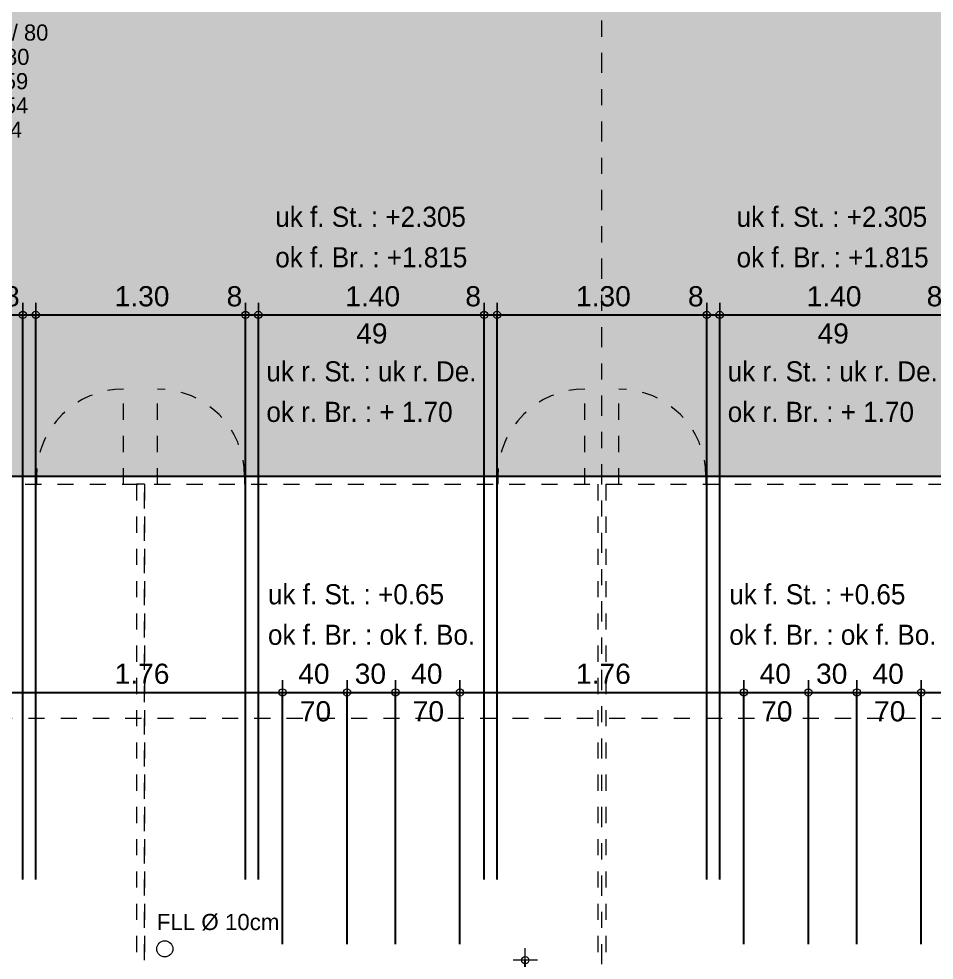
# Model space of a CAD drawing. Header units: metres. Extents: x -117 to -12, y 122 to 163.
# Drawn here: x -46.6 to -40.92, y 143.74 to 149.57 of the extents above; entities that cross this region are included whole.
import ezdxf

# ---------------------------------------------------------------- set-up
doc = ezdxf.new("R2010")
doc.units = ezdxf.units.M
doc.header["$PDMODE"] = 65
for name, pattern in [('AUSGEZOGEN', [0]), ('GETRENNT2_S10', [0.255, 0.125, -0.065, 0, -0.065]), ('PHANTOM2_S8', [0.13, 0.05, -0.04, 0, -0.04]), ('STRICHLINIE_S4', [0.165, 0.125, -0.04]), ('VERDECKT2_S2', [0.09, 0.05, -0.04])]:
    doc.linetypes.add(name, pattern=pattern)
for name, color, linetype, lineweight in [('XR$1$Bauachsen_grob', 7, 'GETRENNT2_S10', 13), ('XR$1$Bauherr', 203, 'VERDECKT2_S2', 13), ('XR$1$Gartenanlagen', 117, 'STRICHLINIE_S4', 13), ('XR$1$Sanitaer_Allgemein_HK', 5, 'VERDECKT2_S2', 25), ('XR$1$Sanitaer_Text', 250, 'AUSGEZOGEN', 18), ('XR$1$Strasse__Wege', 117, 'AUSGEZOGEN', 25), ('XR$1$Text_Koten', 7, 'AUSGEZOGEN', 25), ('XR$1$Text_Werkplan_Ausfuehrung', 7, 'AUSGEZOGEN', 25), ('XR$1$Werkplan-_Ausfuehrungsmasse', 7, 'AUSGEZOGEN', 13)]:
    doc.layers.add(name, color=color, linetype=linetype, lineweight=lineweight)
doc.styles.add('ARIAL', font='ARIAL.TTF')
doc.dimstyles.new('_DIMSTYLE_10', dxfattribs={"dimtxt": 0.125, "dimasz": 0.15, "dimexe": 0, "dimexo": 0, "dimgap": 0.0625, "dimtad": 2, "dimdec": 1, "dimlfac": 100, "dimrnd": 0.5, "dimzin": 4, "dimdsep": 46, "dimtxsty": 'ARIAL', "dimblk1": 'ALL_ML_KREIS', "dimblk2": 'ALL_ML_KREIS', "dimsah": 1, "dimcen": 0, "dimclrd": 256, "dimclre": 256, "dimclrt": 256, "dimadec": 0, "dimazin": 0, "dimtfac": 1, "dimtdec": 0, "dimtix": 1, "dimtmove": 2, "dimatfit": 3, "dimfxl": 0, "dimtvp": 1.2, "dimtzin": 0, "dimlwd": 0, "dimlwe": -1, "dimarcsym": 0})
doc.dimstyles.new('_DIMSTYLE_12', dxfattribs={"dimtxt": 0.125, "dimasz": 0.15, "dimexe": 0, "dimexo": 0, "dimgap": 0.0625, "dimtad": 2, "dimrnd": 0.005, "dimzin": 4, "dimdsep": 46, "dimtxsty": 'ARIAL', "dimblk1": 'ALL_ML_KREIS', "dimblk2": 'ALL_ML_KREIS', "dimsah": 1, "dimcen": 0, "dimclrd": 256, "dimclre": 256, "dimclrt": 256, "dimadec": 0, "dimazin": 0, "dimtfac": 1, "dimtdec": 0, "dimtix": 1, "dimtmove": 2, "dimatfit": 3, "dimfxl": 0, "dimtzin": 0, "dimlwd": 0, "dimlwe": -1, "dimarcsym": 0})

# ---------------------------------------------------------------- blocks, each defined once
blk = doc.blocks.new('COMPLEXOBJECT_10')
at = {"layer": 'XR$1$Bauherr', "linetype": 'PHANTOM2_S8'}
blk.add_line((-72.1382, 145.239), (-28.4031, 145.239), dxfattribs=at)
blk = doc.blocks.new('COMPLEXOBJECT_17')
at = {"layer": 'XR$1$Bauherr'}
for p, q in [((-45.9481, 146.688), (-45.9481, 147.278)), ((-45.7381, 146.688), (-45.7381, 147.278)), ((-43.0881, 146.688), (-43.0881, 147.278)), ((-42.8781, 146.688), (-42.8781, 147.278)), ((-71.6081, 146.738), (-28.4681, 146.738)), ((-46.4881, 146.738), (-46.4881, 146.688)), ((-45.1981, 146.738), (-45.1981, 146.688)), ((-43.6281, 146.738), (-43.6281, 146.688)), ((-42.3381, 146.738), (-42.3381, 146.688)), ((-71.5581, 146.688), (-28.4681, 146.688)), ((-45.8681, 146.688), (-45.8681, 143.738)), ((-45.8181, 146.688), (-45.8181, 143.738)), ((-43.0081, 146.688), (-43.0081, 143.738)), ((-42.9581, 146.688), (-42.9581, 143.738))]:
    blk.add_line(p, q, dxfattribs=at)
for centre, start, end in [((-45.9481, 146.738), 90, 180), ((-45.7381, 146.738), 0, 90), ((-43.0881, 146.738), 90, 180), ((-42.8781, 146.738), 0, 90)]:
    blk.add_arc(centre, 0.54, start, end, dxfattribs=at)
blk = doc.blocks.new('ALL_ML_KREIS')
at = {"color": 0, "linetype": 'ByBlock', "lineweight": -2}
for p, q in [((0, -0.5), (0, 0.5)), ((-1, 0), (0.5, 0))]:
    blk.add_line(p, q, dxfattribs=at)
blk.add_circle((0, 0), 0.15, dxfattribs=at)
blk = doc.blocks.new('*D303')
at = {"layer": 'DEFPOINTS'}
for p in [(-43.7131, 143.738), (-43.4581, 143.378), (-43.0581, 143.378)]:
    blk.add_point(p, dxfattribs=at)
at = {"layer": 'XR$1$Werkplan-_Ausfuehrungsmasse', "lineweight": -2}
for p, q in [((-43.4581, 143.738), (-43.4581, 143.738)), ((-43.4581, 143.378), (-43.4581, 143.738)), ((-43.1581, 143.378), (-43.4581, 143.378))]:
    blk.add_line(p, q, dxfattribs=at)
at = {"layer": 'XR$1$Werkplan-_Ausfuehrungsmasse', "xscale": 0.15, "yscale": 0.15, "zscale": 0.15}
for p, rotation in [((-43.4581, 143.738), 90), ((-43.4581, 143.378), 270)]:
    blk.add_blockref('ALL_ML_KREIS', p, dxfattribs=dict(at, rotation=rotation))
at = {"layer": 'XR$1$Werkplan-_Ausfuehrungsmasse', "insert": (-43.5728, 143.5524), "char_height": 0.125, "width": 0.5, "attachment_point": 5, "rotation": 90, "style": 'ARIAL'}
blk.add_mtext('\\A1;{\\A1;{36\\H0.082500;\\S^ ;}}', dxfattribs=at)
blk = doc.blocks.new('COMPLEXOBJECT_20')
at = {"layer": 'XR$1$Bauachsen_grob', "color": 8}
blk.add_line((-42.9831, 126.7126), (-42.9831, 153.848), dxfattribs=at)
blk = doc.blocks.new('*D554')
at = {"layer": 'DEFPOINTS'}
for p in [(-77.1306, 150.458), (-28.4581, 149.433), (-77.1306, 143.738)]:
    blk.add_point(p, dxfattribs=at)
at = {"layer": 'XR$1$Werkplan-_Ausfuehrungsmasse', "lineweight": -2}
for p, q in [((-77.1306, 147.738), (-77.1306, 150.458)), ((-77.1306, 150.458), (-28.4581, 150.458)), ((-28.4581, 149.758), (-28.4581, 150.458))]:
    blk.add_line(p, q, dxfattribs=at)
at = {"layer": 'XR$1$Werkplan-_Ausfuehrungsmasse', "xscale": 0.15, "yscale": 0.15, "zscale": 0.15, "rotation": 180}
blk.add_blockref('ALL_ML_KREIS', (-77.1306, 150.458), dxfattribs=at)
at = {"layer": 'XR$1$Werkplan-_Ausfuehrungsmasse', "xscale": 0.15, "yscale": 0.15, "zscale": 0.15}
blk.add_blockref('ALL_ML_KREIS', (-28.4581, 150.458), dxfattribs=at)
at = {"layer": 'XR$1$Werkplan-_Ausfuehrungsmasse', "insert": (-52.7901, 150.5727), "char_height": 0.125, "width": 0.625, "attachment_point": 5, "style": 'ARIAL'}
blk.add_mtext('\\A1;{\\A1;{48.67\\H0.082500;\\S^ ;}}', dxfattribs=at)
blk = doc.blocks.new('*D662')
at = {"layer": 'DEFPOINTS'}
for p in [(-47.9731, 147.738), (-47.9731, 143.738), (-46.5731, 143.738)]:
    blk.add_point(p, dxfattribs=at)
at = {"layer": 'XR$1$Werkplan-_Ausfuehrungsmasse', "lineweight": -2}
for p, q in [((-47.9731, 144.688), (-47.9731, 147.738)), ((-47.9731, 147.738), (-46.5731, 147.738)), ((-46.5731, 144.238), (-46.5731, 147.738))]:
    blk.add_line(p, q, dxfattribs=at)
at = {"layer": 'XR$1$Werkplan-_Ausfuehrungsmasse', "xscale": 0.15, "yscale": 0.15, "zscale": 0.15, "rotation": 180}
blk.add_blockref('ALL_ML_KREIS', (-47.9731, 147.738), dxfattribs=at)
at = {"layer": 'XR$1$Werkplan-_Ausfuehrungsmasse', "xscale": 0.15, "yscale": 0.15, "zscale": 0.15}
blk.add_blockref('ALL_ML_KREIS', (-46.5731, 147.738), dxfattribs=at)
at = {"layer": 'XR$1$Werkplan-_Ausfuehrungsmasse', "insert": (-47.2639, 147.8527), "char_height": 0.125, "width": 0.5, "attachment_point": 5, "style": 'ARIAL'}
blk.add_mtext('\\A1;{\\A1;{1.40\\H0.082500;\\S^ ;}}', dxfattribs=at)
at = {"layer": 'XR$1$Werkplan-_Ausfuehrungsmasse', "insert": (-47.3664, 147.6854), "char_height": 0.125, "width": 0.00625, "attachment_point": 1, "line_spacing_factor": 0.60241, "style": 'ARIAL'}
blk.add_mtext('\\A1;{49\\H0.082500;\\S^ ;}', dxfattribs=at)
blk = doc.blocks.new('*D663')
at = {"layer": 'DEFPOINTS'}
for p in [(-46.5731, 147.738), (-46.5731, 143.738), (-46.4931, 143.658)]:
    blk.add_point(p, dxfattribs=at)
at = {"layer": 'XR$1$Werkplan-_Ausfuehrungsmasse', "lineweight": -2}
for p, q in [((-46.5731, 144.238), (-46.5731, 147.738)), ((-46.5731, 147.738), (-46.4931, 147.738)), ((-46.4931, 144.238), (-46.4931, 147.738))]:
    blk.add_line(p, q, dxfattribs=at)
at = {"layer": 'XR$1$Werkplan-_Ausfuehrungsmasse', "xscale": 0.15, "yscale": 0.15, "zscale": 0.15, "rotation": 180}
blk.add_blockref('ALL_ML_KREIS', (-46.5731, 147.738), dxfattribs=at)
at = {"layer": 'XR$1$Werkplan-_Ausfuehrungsmasse', "xscale": 0.15, "yscale": 0.15, "zscale": 0.15}
blk.add_blockref('ALL_ML_KREIS', (-46.4931, 147.738), dxfattribs=at)
at = {"layer": 'XR$1$Werkplan-_Ausfuehrungsmasse', "insert": (-46.6413, 147.8527), "char_height": 0.125, "width": 0.375, "attachment_point": 5, "style": 'ARIAL'}
blk.add_mtext('\\A1;{\\A1;{8\\H0.082500;\\S^ ;}}', dxfattribs=at)
blk = doc.blocks.new('*D664')
at = {"layer": 'DEFPOINTS'}
for p in [(-46.4931, 147.738), (-46.4931, 143.658), (-45.1931, 143.658)]:
    blk.add_point(p, dxfattribs=at)
at = {"layer": 'XR$1$Werkplan-_Ausfuehrungsmasse', "lineweight": -2}
for p, q in [((-46.4931, 144.238), (-46.4931, 147.738)), ((-46.4931, 147.738), (-45.1931, 147.738)), ((-45.1931, 144.238), (-45.1931, 147.738))]:
    blk.add_line(p, q, dxfattribs=at)
at = {"layer": 'XR$1$Werkplan-_Ausfuehrungsmasse', "xscale": 0.15, "yscale": 0.15, "zscale": 0.15, "rotation": 180}
blk.add_blockref('ALL_ML_KREIS', (-46.4931, 147.738), dxfattribs=at)
at = {"layer": 'XR$1$Werkplan-_Ausfuehrungsmasse', "xscale": 0.15, "yscale": 0.15, "zscale": 0.15}
blk.add_blockref('ALL_ML_KREIS', (-45.1931, 147.738), dxfattribs=at)
at = {"layer": 'XR$1$Werkplan-_Ausfuehrungsmasse', "insert": (-45.8339, 147.8528), "char_height": 0.125, "width": 0.5, "attachment_point": 5, "style": 'ARIAL'}
blk.add_mtext('\\A1;{\\A1;{1.30\\H0.082500;\\S^ ;}}', dxfattribs=at)
blk = doc.blocks.new('*D665')
at = {"layer": 'DEFPOINTS'}
for p in [(-45.1931, 147.738), (-45.1131, 143.738), (-45.1931, 143.658)]:
    blk.add_point(p, dxfattribs=at)
at = {"layer": 'XR$1$Werkplan-_Ausfuehrungsmasse', "lineweight": -2}
for p, q in [((-45.1931, 144.238), (-45.1931, 147.738)), ((-45.1931, 147.738), (-45.1131, 147.738)), ((-45.1131, 144.238), (-45.1131, 147.738))]:
    blk.add_line(p, q, dxfattribs=at)
at = {"layer": 'XR$1$Werkplan-_Ausfuehrungsmasse', "xscale": 0.15, "yscale": 0.15, "zscale": 0.15, "rotation": 180}
blk.add_blockref('ALL_ML_KREIS', (-45.1931, 147.738), dxfattribs=at)
at = {"layer": 'XR$1$Werkplan-_Ausfuehrungsmasse', "xscale": 0.15, "yscale": 0.15, "zscale": 0.15}
blk.add_blockref('ALL_ML_KREIS', (-45.1131, 147.738), dxfattribs=at)
at = {"layer": 'XR$1$Werkplan-_Ausfuehrungsmasse', "insert": (-45.2613, 147.8527), "char_height": 0.125, "width": 0.375, "attachment_point": 5, "style": 'ARIAL'}
blk.add_mtext('\\A1;{\\A1;{8\\H0.082500;\\S^ ;}}', dxfattribs=at)
blk = doc.blocks.new('*D666')
at = {"layer": 'DEFPOINTS'}
for p in [(-45.1131, 147.738), (-45.1131, 143.738), (-43.7131, 143.738)]:
    blk.add_point(p, dxfattribs=at)
at = {"layer": 'XR$1$Werkplan-_Ausfuehrungsmasse', "lineweight": -2}
for p, q in [((-45.1131, 144.238), (-45.1131, 147.738)), ((-45.1131, 147.738), (-43.7131, 147.738)), ((-43.7131, 144.238), (-43.7131, 147.738))]:
    blk.add_line(p, q, dxfattribs=at)
at = {"layer": 'XR$1$Werkplan-_Ausfuehrungsmasse', "xscale": 0.15, "yscale": 0.15, "zscale": 0.15, "rotation": 180}
blk.add_blockref('ALL_ML_KREIS', (-45.1131, 147.738), dxfattribs=at)
at = {"layer": 'XR$1$Werkplan-_Ausfuehrungsmasse', "xscale": 0.15, "yscale": 0.15, "zscale": 0.15}
blk.add_blockref('ALL_ML_KREIS', (-43.7131, 147.738), dxfattribs=at)
at = {"layer": 'XR$1$Werkplan-_Ausfuehrungsmasse', "insert": (-44.4039, 147.8527), "char_height": 0.125, "width": 0.5, "attachment_point": 5, "style": 'ARIAL'}
blk.add_mtext('\\A1;{\\A1;{1.40\\H0.082500;\\S^ ;}}', dxfattribs=at)
at = {"layer": 'XR$1$Werkplan-_Ausfuehrungsmasse', "insert": (-44.5064, 147.6854), "char_height": 0.125, "width": 0.00625, "attachment_point": 1, "line_spacing_factor": 0.60241, "style": 'ARIAL'}
blk.add_mtext('\\A1;{49\\H0.082500;\\S^ ;}', dxfattribs=at)
blk = doc.blocks.new('*D667')
at = {"layer": 'DEFPOINTS'}
for p in [(-43.7131, 147.738), (-43.7131, 143.738), (-43.6331, 143.658)]:
    blk.add_point(p, dxfattribs=at)
at = {"layer": 'XR$1$Werkplan-_Ausfuehrungsmasse', "lineweight": -2}
for p, q in [((-43.7131, 144.238), (-43.7131, 147.738)), ((-43.7131, 147.738), (-43.6331, 147.738)), ((-43.6331, 144.238), (-43.6331, 147.738))]:
    blk.add_line(p, q, dxfattribs=at)
at = {"layer": 'XR$1$Werkplan-_Ausfuehrungsmasse', "xscale": 0.15, "yscale": 0.15, "zscale": 0.15, "rotation": 180}
blk.add_blockref('ALL_ML_KREIS', (-43.7131, 147.738), dxfattribs=at)
at = {"layer": 'XR$1$Werkplan-_Ausfuehrungsmasse', "xscale": 0.15, "yscale": 0.15, "zscale": 0.15}
blk.add_blockref('ALL_ML_KREIS', (-43.6331, 147.738), dxfattribs=at)
at = {"layer": 'XR$1$Werkplan-_Ausfuehrungsmasse', "insert": (-43.7813, 147.8527), "char_height": 0.125, "width": 0.375, "attachment_point": 5, "style": 'ARIAL'}
blk.add_mtext('\\A1;{\\A1;{8\\H0.082500;\\S^ ;}}', dxfattribs=at)
blk = doc.blocks.new('*D668')
at = {"layer": 'DEFPOINTS'}
for p in [(-43.6331, 147.738), (-43.6331, 143.658), (-42.3331, 143.658)]:
    blk.add_point(p, dxfattribs=at)
at = {"layer": 'XR$1$Werkplan-_Ausfuehrungsmasse', "lineweight": -2}
for p, q in [((-43.6331, 144.238), (-43.6331, 147.738)), ((-43.6331, 147.738), (-42.3331, 147.738)), ((-42.3331, 144.238), (-42.3331, 147.738))]:
    blk.add_line(p, q, dxfattribs=at)
at = {"layer": 'XR$1$Werkplan-_Ausfuehrungsmasse', "xscale": 0.15, "yscale": 0.15, "zscale": 0.15, "rotation": 180}
blk.add_blockref('ALL_ML_KREIS', (-43.6331, 147.738), dxfattribs=at)
at = {"layer": 'XR$1$Werkplan-_Ausfuehrungsmasse', "xscale": 0.15, "yscale": 0.15, "zscale": 0.15}
blk.add_blockref('ALL_ML_KREIS', (-42.3331, 147.738), dxfattribs=at)
at = {"layer": 'XR$1$Werkplan-_Ausfuehrungsmasse', "insert": (-42.9739, 147.8528), "char_height": 0.125, "width": 0.5, "attachment_point": 5, "style": 'ARIAL'}
blk.add_mtext('\\A1;{\\A1;{1.30\\H0.082500;\\S^ ;}}', dxfattribs=at)
blk = doc.blocks.new('*D669')
at = {"layer": 'DEFPOINTS'}
for p in [(-42.3331, 147.738), (-42.2531, 143.738), (-42.3331, 143.658)]:
    blk.add_point(p, dxfattribs=at)
at = {"layer": 'XR$1$Werkplan-_Ausfuehrungsmasse', "lineweight": -2}
for p, q in [((-42.3331, 144.238), (-42.3331, 147.738)), ((-42.3331, 147.738), (-42.2531, 147.738)), ((-42.2531, 144.238), (-42.2531, 147.738))]:
    blk.add_line(p, q, dxfattribs=at)
at = {"layer": 'XR$1$Werkplan-_Ausfuehrungsmasse', "xscale": 0.15, "yscale": 0.15, "zscale": 0.15, "rotation": 180}
blk.add_blockref('ALL_ML_KREIS', (-42.3331, 147.738), dxfattribs=at)
at = {"layer": 'XR$1$Werkplan-_Ausfuehrungsmasse', "xscale": 0.15, "yscale": 0.15, "zscale": 0.15}
blk.add_blockref('ALL_ML_KREIS', (-42.2531, 147.738), dxfattribs=at)
at = {"layer": 'XR$1$Werkplan-_Ausfuehrungsmasse', "insert": (-42.4013, 147.8527), "char_height": 0.125, "width": 0.375, "attachment_point": 5, "style": 'ARIAL'}
blk.add_mtext('\\A1;{\\A1;{8\\H0.082500;\\S^ ;}}', dxfattribs=at)
blk = doc.blocks.new('*D670')
at = {"layer": 'DEFPOINTS'}
for p in [(-42.2531, 147.738), (-42.2531, 143.738), (-40.8531, 143.738)]:
    blk.add_point(p, dxfattribs=at)
at = {"layer": 'XR$1$Werkplan-_Ausfuehrungsmasse', "lineweight": -2}
for p, q in [((-42.2531, 144.238), (-42.2531, 147.738)), ((-42.2531, 147.738), (-40.8531, 147.738)), ((-40.8531, 144.238), (-40.8531, 147.738))]:
    blk.add_line(p, q, dxfattribs=at)
at = {"layer": 'XR$1$Werkplan-_Ausfuehrungsmasse', "xscale": 0.15, "yscale": 0.15, "zscale": 0.15, "rotation": 180}
blk.add_blockref('ALL_ML_KREIS', (-42.2531, 147.738), dxfattribs=at)
at = {"layer": 'XR$1$Werkplan-_Ausfuehrungsmasse', "xscale": 0.15, "yscale": 0.15, "zscale": 0.15}
blk.add_blockref('ALL_ML_KREIS', (-40.8531, 147.738), dxfattribs=at)
at = {"layer": 'XR$1$Werkplan-_Ausfuehrungsmasse', "insert": (-41.5439, 147.8527), "char_height": 0.125, "width": 0.5, "attachment_point": 5, "style": 'ARIAL'}
blk.add_mtext('\\A1;{\\A1;{1.40\\H0.082500;\\S^ ;}}', dxfattribs=at)
at = {"layer": 'XR$1$Werkplan-_Ausfuehrungsmasse', "insert": (-41.6464, 147.6854), "char_height": 0.125, "width": 0.00625, "attachment_point": 1, "line_spacing_factor": 0.60241, "style": 'ARIAL'}
blk.add_mtext('\\A1;{49\\H0.082500;\\S^ ;}', dxfattribs=at)
blk = doc.blocks.new('*D671')
at = {"layer": 'DEFPOINTS'}
for p in [(-40.8531, 147.738), (-40.8531, 143.738), (-40.7731, 143.658)]:
    blk.add_point(p, dxfattribs=at)
at = {"layer": 'XR$1$Werkplan-_Ausfuehrungsmasse', "lineweight": -2}
for p, q in [((-40.8531, 144.238), (-40.8531, 147.738)), ((-40.8531, 147.738), (-40.7731, 147.738)), ((-40.7731, 144.238), (-40.7731, 147.738))]:
    blk.add_line(p, q, dxfattribs=at)
at = {"layer": 'XR$1$Werkplan-_Ausfuehrungsmasse', "xscale": 0.15, "yscale": 0.15, "zscale": 0.15, "rotation": 180}
blk.add_blockref('ALL_ML_KREIS', (-40.8531, 147.738), dxfattribs=at)
at = {"layer": 'XR$1$Werkplan-_Ausfuehrungsmasse', "xscale": 0.15, "yscale": 0.15, "zscale": 0.15}
blk.add_blockref('ALL_ML_KREIS', (-40.7731, 147.738), dxfattribs=at)
at = {"layer": 'XR$1$Werkplan-_Ausfuehrungsmasse', "insert": (-40.9213, 147.8527), "char_height": 0.125, "width": 0.375, "attachment_point": 5, "style": 'ARIAL'}
blk.add_mtext('\\A1;{\\A1;{8\\H0.082500;\\S^ ;}}', dxfattribs=at)
blk = doc.blocks.new('*D723')
at = {"layer": 'DEFPOINTS'}
for p in [(-46.7231, 145.398), (-46.7231, 143.738), (-44.9631, 143.738)]:
    blk.add_point(p, dxfattribs=at)
at = {"layer": 'XR$1$Werkplan-_Ausfuehrungsmasse', "lineweight": -2}
for p, q in [((-46.7231, 143.838), (-46.7231, 145.398)), ((-46.7231, 145.398), (-44.9631, 145.398)), ((-44.9631, 143.838), (-44.9631, 145.398))]:
    blk.add_line(p, q, dxfattribs=at)
at = {"layer": 'XR$1$Werkplan-_Ausfuehrungsmasse', "xscale": 0.15, "yscale": 0.15, "zscale": 0.15, "rotation": 180}
blk.add_blockref('ALL_ML_KREIS', (-46.7231, 145.398), dxfattribs=at)
at = {"layer": 'XR$1$Werkplan-_Ausfuehrungsmasse', "xscale": 0.15, "yscale": 0.15, "zscale": 0.15}
blk.add_blockref('ALL_ML_KREIS', (-44.9631, 145.398), dxfattribs=at)
at = {"layer": 'XR$1$Werkplan-_Ausfuehrungsmasse', "insert": (-45.834, 145.5127), "char_height": 0.125, "width": 0.5, "attachment_point": 5, "style": 'ARIAL'}
blk.add_mtext('\\A1;{\\A1;{1.76\\H0.082500;\\S^ ;}}', dxfattribs=at)
blk = doc.blocks.new('*D724')
at = {"layer": 'DEFPOINTS'}
for p in [(-44.9631, 145.398), (-44.9631, 143.738), (-44.5631, 143.738)]:
    blk.add_point(p, dxfattribs=at)
at = {"layer": 'XR$1$Werkplan-_Ausfuehrungsmasse', "lineweight": -2}
for p, q in [((-44.9631, 143.838), (-44.9631, 145.398)), ((-44.9631, 145.398), (-44.5631, 145.398)), ((-44.5631, 143.838), (-44.5631, 145.398))]:
    blk.add_line(p, q, dxfattribs=at)
at = {"layer": 'XR$1$Werkplan-_Ausfuehrungsmasse', "xscale": 0.15, "yscale": 0.15, "zscale": 0.15, "rotation": 180}
blk.add_blockref('ALL_ML_KREIS', (-44.9631, 145.398), dxfattribs=at)
at = {"layer": 'XR$1$Werkplan-_Ausfuehrungsmasse', "xscale": 0.15, "yscale": 0.15, "zscale": 0.15}
blk.add_blockref('ALL_ML_KREIS', (-44.5631, 145.398), dxfattribs=at)
at = {"layer": 'XR$1$Werkplan-_Ausfuehrungsmasse', "insert": (-44.7686, 145.5127), "char_height": 0.125, "width": 0.5, "attachment_point": 5, "style": 'ARIAL'}
blk.add_mtext('\\A1;{\\A1;{40\\H0.082500;\\S^ ;}}', dxfattribs=at)
at = {"layer": 'XR$1$Werkplan-_Ausfuehrungsmasse', "insert": (-44.8561, 145.3433), "char_height": 0.125, "width": 0.00625, "attachment_point": 1, "line_spacing_factor": 0.60241, "style": 'ARIAL'}
blk.add_mtext('\\A1;{70\\H0.082500;\\S^ ;}', dxfattribs=at)
blk = doc.blocks.new('*D725')
at = {"layer": 'DEFPOINTS'}
for p in [(-44.5631, 145.398), (-44.5631, 143.738), (-44.2631, 143.738)]:
    blk.add_point(p, dxfattribs=at)
at = {"layer": 'XR$1$Werkplan-_Ausfuehrungsmasse', "lineweight": -2}
for p, q in [((-44.5631, 143.838), (-44.5631, 145.398)), ((-44.5631, 145.398), (-44.2631, 145.398)), ((-44.2631, 143.838), (-44.2631, 145.398))]:
    blk.add_line(p, q, dxfattribs=at)
at = {"layer": 'XR$1$Werkplan-_Ausfuehrungsmasse', "xscale": 0.15, "yscale": 0.15, "zscale": 0.15, "rotation": 180}
blk.add_blockref('ALL_ML_KREIS', (-44.5631, 145.398), dxfattribs=at)
at = {"layer": 'XR$1$Werkplan-_Ausfuehrungsmasse', "xscale": 0.15, "yscale": 0.15, "zscale": 0.15}
blk.add_blockref('ALL_ML_KREIS', (-44.2631, 145.398), dxfattribs=at)
at = {"layer": 'XR$1$Werkplan-_Ausfuehrungsmasse', "insert": (-44.4186, 145.5128), "char_height": 0.125, "width": 0.5, "attachment_point": 5, "style": 'ARIAL'}
blk.add_mtext('\\A1;{\\A1;{30\\H0.082500;\\S^ ;}}', dxfattribs=at)
blk = doc.blocks.new('*D726')
at = {"layer": 'DEFPOINTS'}
for p in [(-44.2631, 145.398), (-44.2631, 143.738), (-43.8631, 143.738)]:
    blk.add_point(p, dxfattribs=at)
at = {"layer": 'XR$1$Werkplan-_Ausfuehrungsmasse', "lineweight": -2}
for p, q in [((-44.2631, 143.838), (-44.2631, 145.398)), ((-44.2631, 145.398), (-43.8631, 145.398)), ((-43.8631, 143.838), (-43.8631, 145.398))]:
    blk.add_line(p, q, dxfattribs=at)
at = {"layer": 'XR$1$Werkplan-_Ausfuehrungsmasse', "xscale": 0.15, "yscale": 0.15, "zscale": 0.15, "rotation": 180}
blk.add_blockref('ALL_ML_KREIS', (-44.2631, 145.398), dxfattribs=at)
at = {"layer": 'XR$1$Werkplan-_Ausfuehrungsmasse', "xscale": 0.15, "yscale": 0.15, "zscale": 0.15}
blk.add_blockref('ALL_ML_KREIS', (-43.8631, 145.398), dxfattribs=at)
at = {"layer": 'XR$1$Werkplan-_Ausfuehrungsmasse', "insert": (-44.0686, 145.5127), "char_height": 0.125, "width": 0.5, "attachment_point": 5, "style": 'ARIAL'}
blk.add_mtext('\\A1;{\\A1;{40\\H0.082500;\\S^ ;}}', dxfattribs=at)
at = {"layer": 'XR$1$Werkplan-_Ausfuehrungsmasse', "insert": (-44.1561, 145.3433), "char_height": 0.125, "width": 0.00625, "attachment_point": 1, "line_spacing_factor": 0.60241, "style": 'ARIAL'}
blk.add_mtext('\\A1;{70\\H0.082500;\\S^ ;}', dxfattribs=at)
blk = doc.blocks.new('*D727')
at = {"layer": 'DEFPOINTS'}
for p in [(-43.8631, 145.398), (-43.8631, 143.738), (-42.1031, 143.738)]:
    blk.add_point(p, dxfattribs=at)
at = {"layer": 'XR$1$Werkplan-_Ausfuehrungsmasse', "lineweight": -2}
for p, q in [((-43.8631, 143.838), (-43.8631, 145.398)), ((-43.8631, 145.398), (-42.1031, 145.398)), ((-42.1031, 143.838), (-42.1031, 145.398))]:
    blk.add_line(p, q, dxfattribs=at)
at = {"layer": 'XR$1$Werkplan-_Ausfuehrungsmasse', "xscale": 0.15, "yscale": 0.15, "zscale": 0.15, "rotation": 180}
blk.add_blockref('ALL_ML_KREIS', (-43.8631, 145.398), dxfattribs=at)
at = {"layer": 'XR$1$Werkplan-_Ausfuehrungsmasse', "xscale": 0.15, "yscale": 0.15, "zscale": 0.15}
blk.add_blockref('ALL_ML_KREIS', (-42.1031, 145.398), dxfattribs=at)
at = {"layer": 'XR$1$Werkplan-_Ausfuehrungsmasse', "insert": (-42.974, 145.5127), "char_height": 0.125, "width": 0.5, "attachment_point": 5, "style": 'ARIAL'}
blk.add_mtext('\\A1;{\\A1;{1.76\\H0.082500;\\S^ ;}}', dxfattribs=at)
blk = doc.blocks.new('*D728')
at = {"layer": 'DEFPOINTS'}
for p in [(-42.1031, 145.398), (-42.1031, 143.738), (-41.7031, 143.738)]:
    blk.add_point(p, dxfattribs=at)
at = {"layer": 'XR$1$Werkplan-_Ausfuehrungsmasse', "lineweight": -2}
for p, q in [((-42.1031, 143.838), (-42.1031, 145.398)), ((-42.1031, 145.398), (-41.7031, 145.398)), ((-41.7031, 143.838), (-41.7031, 145.398))]:
    blk.add_line(p, q, dxfattribs=at)
at = {"layer": 'XR$1$Werkplan-_Ausfuehrungsmasse', "xscale": 0.15, "yscale": 0.15, "zscale": 0.15, "rotation": 180}
blk.add_blockref('ALL_ML_KREIS', (-42.1031, 145.398), dxfattribs=at)
at = {"layer": 'XR$1$Werkplan-_Ausfuehrungsmasse', "xscale": 0.15, "yscale": 0.15, "zscale": 0.15}
blk.add_blockref('ALL_ML_KREIS', (-41.7031, 145.398), dxfattribs=at)
at = {"layer": 'XR$1$Werkplan-_Ausfuehrungsmasse', "insert": (-41.9086, 145.5127), "char_height": 0.125, "width": 0.5, "attachment_point": 5, "style": 'ARIAL'}
blk.add_mtext('\\A1;{\\A1;{40\\H0.082500;\\S^ ;}}', dxfattribs=at)
at = {"layer": 'XR$1$Werkplan-_Ausfuehrungsmasse', "insert": (-41.9961, 145.3433), "char_height": 0.125, "width": 0.00625, "attachment_point": 1, "line_spacing_factor": 0.60241, "style": 'ARIAL'}
blk.add_mtext('\\A1;{70\\H0.082500;\\S^ ;}', dxfattribs=at)
blk = doc.blocks.new('*D729')
at = {"layer": 'DEFPOINTS'}
for p in [(-41.7031, 145.398), (-41.7031, 143.738), (-41.4031, 143.738)]:
    blk.add_point(p, dxfattribs=at)
at = {"layer": 'XR$1$Werkplan-_Ausfuehrungsmasse', "lineweight": -2}
for p, q in [((-41.7031, 143.838), (-41.7031, 145.398)), ((-41.7031, 145.398), (-41.4031, 145.398)), ((-41.4031, 143.838), (-41.4031, 145.398))]:
    blk.add_line(p, q, dxfattribs=at)
at = {"layer": 'XR$1$Werkplan-_Ausfuehrungsmasse', "xscale": 0.15, "yscale": 0.15, "zscale": 0.15, "rotation": 180}
blk.add_blockref('ALL_ML_KREIS', (-41.7031, 145.398), dxfattribs=at)
at = {"layer": 'XR$1$Werkplan-_Ausfuehrungsmasse', "xscale": 0.15, "yscale": 0.15, "zscale": 0.15}
blk.add_blockref('ALL_ML_KREIS', (-41.4031, 145.398), dxfattribs=at)
at = {"layer": 'XR$1$Werkplan-_Ausfuehrungsmasse', "insert": (-41.5586, 145.5128), "char_height": 0.125, "width": 0.5, "attachment_point": 5, "style": 'ARIAL'}
blk.add_mtext('\\A1;{\\A1;{30\\H0.082500;\\S^ ;}}', dxfattribs=at)
blk = doc.blocks.new('*D730')
at = {"layer": 'DEFPOINTS'}
for p in [(-41.4031, 145.398), (-41.4031, 143.738), (-41.0031, 143.738)]:
    blk.add_point(p, dxfattribs=at)
at = {"layer": 'XR$1$Werkplan-_Ausfuehrungsmasse', "lineweight": -2}
for p, q in [((-41.4031, 143.838), (-41.4031, 145.398)), ((-41.4031, 145.398), (-41.0031, 145.398)), ((-41.0031, 143.838), (-41.0031, 145.398))]:
    blk.add_line(p, q, dxfattribs=at)
at = {"layer": 'XR$1$Werkplan-_Ausfuehrungsmasse', "xscale": 0.15, "yscale": 0.15, "zscale": 0.15, "rotation": 180}
blk.add_blockref('ALL_ML_KREIS', (-41.4031, 145.398), dxfattribs=at)
at = {"layer": 'XR$1$Werkplan-_Ausfuehrungsmasse', "xscale": 0.15, "yscale": 0.15, "zscale": 0.15}
blk.add_blockref('ALL_ML_KREIS', (-41.0031, 145.398), dxfattribs=at)
at = {"layer": 'XR$1$Werkplan-_Ausfuehrungsmasse', "insert": (-41.2086, 145.5127), "char_height": 0.125, "width": 0.5, "attachment_point": 5, "style": 'ARIAL'}
blk.add_mtext('\\A1;{\\A1;{40\\H0.082500;\\S^ ;}}', dxfattribs=at)
at = {"layer": 'XR$1$Werkplan-_Ausfuehrungsmasse', "insert": (-41.2961, 145.3433), "char_height": 0.125, "width": 0.00625, "attachment_point": 1, "line_spacing_factor": 0.60241, "style": 'ARIAL'}
blk.add_mtext('\\A1;{70\\H0.082500;\\S^ ;}', dxfattribs=at)
blk = doc.blocks.new('*D731')
at = {"layer": 'DEFPOINTS'}
for p in [(-41.0031, 145.398), (-41.0031, 143.738), (-39.2431, 143.738)]:
    blk.add_point(p, dxfattribs=at)
at = {"layer": 'XR$1$Werkplan-_Ausfuehrungsmasse', "lineweight": -2}
for p, q in [((-41.0031, 143.838), (-41.0031, 145.398)), ((-41.0031, 145.398), (-39.2431, 145.398)), ((-39.2431, 143.838), (-39.2431, 145.398))]:
    blk.add_line(p, q, dxfattribs=at)
at = {"layer": 'XR$1$Werkplan-_Ausfuehrungsmasse', "xscale": 0.15, "yscale": 0.15, "zscale": 0.15, "rotation": 180}
blk.add_blockref('ALL_ML_KREIS', (-41.0031, 145.398), dxfattribs=at)
at = {"layer": 'XR$1$Werkplan-_Ausfuehrungsmasse', "xscale": 0.15, "yscale": 0.15, "zscale": 0.15}
blk.add_blockref('ALL_ML_KREIS', (-39.2431, 145.398), dxfattribs=at)
at = {"layer": 'XR$1$Werkplan-_Ausfuehrungsmasse', "insert": (-40.114, 145.5127), "char_height": 0.125, "width": 0.5, "attachment_point": 5, "style": 'ARIAL'}
blk.add_mtext('\\A1;{\\A1;{1.76\\H0.082500;\\S^ ;}}', dxfattribs=at)

msp = doc.modelspace()

# ---------------------------------------------------------------- hatches: boundary and pattern name
at = {"layer": 'XR$1$Gartenanlagen', "linetype": 'AUSGEZOGEN', "lineweight": -3}
h = msp.add_hatch(color=254, dxfattribs=at)
h.paths.add_polyline_path([(-28.4581, 146.738), (-28.4581, 149.458), (-28.4581, 149.758), (-30.393, 151.7134), (-32.1607, 149.9457), (-33.9285, 151.7134), (-35.6963, 149.9457), (-37.464, 151.7134), (-39.2318, 149.9457), (-45.449, 156.158), (-71.7431, 156.158), (-71.7431, 146.738)])
h.paths.add_polyline_path([(-80.8054, 151.7796), (-80.8054, 156.158), (-98.7957, 156.158), (-99.026, 156.1587), (-99.026, 156.158), (-99.1625, 156.0402), (-104.6764, 151.253), (-108.8664, 122.9999), (-31.5181, 122.8431), (-31.5181, 132.438), (-71.6081, 132.438), (-71.6081, 135.438), (-72.4331, 135.438), (-72.4331, 135.378), (-73.4331, 135.378), (-73.4331, 135.438), (-80.1306, 135.438), (-80.1306, 143.738), (-75.4451, 143.738), (-75.4451, 151.7796)])
h.paths.add_polyline_path([(-83.0212, 153.948), (-83.0212, 154.448), (-86.9116, 154.448), (-86.9116, 153.948)])
h.paths.add_polyline_path([(-86.9116, 145.648), (-86.9116, 145.148), (-83.0212, 145.148), (-83.0212, 145.648)])
h.paths.add_polyline_path([(-87.8415, 144.748), (-87.8415, 155.348), (-82.6212, 155.348), (-82.6212, 144.748)], flags=16)

# ---------------------------------------------------------------- linework, layer by layer
at = {"layer": 'XR$1$Bauherr'}
for p, q in [((-45.8181, 146.688), (-45.8681, 146.688)), ((-45.8681, 146.688), (-45.8681, 143.738)), ((-45.8181, 143.738), (-45.8181, 146.688))]:
    msp.add_line(p, q, dxfattribs=at)
at = {"layer": 'XR$1$Sanitaer_Allgemein_HK', "color": 17, "linetype": 'AUSGEZOGEN', "lineweight": 13}
msp.add_circle((-45.6931, 143.808), 0.05, dxfattribs=at)
at = {"layer": 'XR$1$Strasse__Wege', "color": 7}
msp.add_line((-71.7431, 146.738), (-28.4581, 146.738), dxfattribs=at)

# ---------------------------------------------------------------- block references
at = {"layer": 'XR$1$Bauachsen_grob', "color": 8, "linetype": 'AUSGEZOGEN', "lineweight": 13}
msp.add_blockref('COMPLEXOBJECT_20', (0, 0), dxfattribs=at)
at = {"layer": 'XR$1$Bauherr'}
msp.add_blockref('COMPLEXOBJECT_17', (0, 0), dxfattribs=at)
at = {"layer": 'XR$1$Bauherr', "linetype": 'PHANTOM2_S8'}
msp.add_blockref('COMPLEXOBJECT_10', (0, 0), dxfattribs=at)

# ---------------------------------------------------------------- texts
at = {"layer": 'XR$1$Sanitaer_Text', "color": 172, "insert": (-47.202, 149.5384), "char_height": 0.1, "width": 0.837752, "attachment_point": 1, "line_spacing_factor": 0.903614, "style": 'ARIAL'}
msp.add_mtext('{\\fArial|i0|b0;\\H0.100000;\\W0.974560;\\C172;SS4 150 / 80}\\P{\\fArial|i0|b0;\\H0.100000;\\W0.974560;\\C172;D = 377.80}\\P{\\fArial|i0|b0;\\H0.100000;\\W0.974560;\\C172;E = 376.59}\\P{\\fArial|i0|b0;\\H0.100000;\\W0.974560;\\C172;A = 376.54}\\P{\\fArial|i0|b0;\\H0.100000;\\W0.974560;\\C172;S= 375.54}\\P', dxfattribs=at)
at = {"layer": 'XR$1$Text_Koten', "char_height": 0.125, "attachment_point": 1, "line_spacing_factor": 1.204819, "style": 'ARIAL'}
for s, insert, width in [('{\\fArial|i0|b0;\\H0.125000;\\W0.925926;\\C7;uk f. St. : +2.305}\\P{\\fArial|i0|b0;\\H0.125000;\\W0.925926;\\C7;ok f. Br. : +1.815}\\P', (-45.0082, 148.4089), 1.273041), ('{\\fArial|i0|b0;\\H0.125000;\\W0.925926;\\C7;uk f. St. : +2.305}\\P{\\fArial|i0|b0;\\H0.125000;\\W0.925926;\\C7;ok f. Br. : +1.815}\\P', (-42.1482, 148.4089), 1.273041), ('{\\fArial|i0|b0;\\H0.125000;\\W0.925926;\\C7;uk r. St. : uk r. De.}\\P{\\fArial|i0|b0;\\H0.125000;\\W0.925926;\\C7;ok r. Br. : + 1.70}\\P', (-45.0632, 147.4505), 1.516046), ('{\\fArial|i0|b0;\\H0.125000;\\W0.925926;\\C7;uk r. St. : uk r. De.}\\P{\\fArial|i0|b0;\\H0.125000;\\W0.925926;\\C7;ok r. Br. : + 1.70}\\P', (-42.2032, 147.4505), 1.516046), ('{\\fArial|i0|b0;\\H0.125000;\\W0.925926;\\C7;uk f. St. : +0.65}\\P{\\fArial|i0|b0;\\H0.125000;\\W0.925926;\\C7;ok f. Br. : ok f. Bo.}\\P', (-45.0536, 146.0689), 1.516042), ('{\\fArial|i0|b0;\\H0.125000;\\W0.925926;\\C7;uk f. St. : +0.65}\\P{\\fArial|i0|b0;\\H0.125000;\\W0.925926;\\C7;ok f. Br. : ok f. Bo.}\\P', (-42.1936, 146.0689), 1.516042)]:
    msp.add_mtext(s, dxfattribs=dict(at, insert=insert, width=width))
at = {"layer": 'XR$1$Text_Werkplan_Ausfuehrung', "color": 7, "linetype": 'AUSGEZOGEN', "lineweight": 13, "insert": (-45.7431, 144.0247), "char_height": 0.1, "width": 0.819537, "attachment_point": 1, "style": 'ARIAL'}
msp.add_mtext('\\W0.99;FLL\\~Ø\\~10cm', dxfattribs=at)

# ---------------------------------------------------------------- dimensions: what is measured, and where the dimension line sits
at = {"layer": 'XR$1$Werkplan-_Ausfuehrungsmasse'}
for base, p1, p2, dimstyle, picture, middle in [((-28.4581, 150.458), (-77.1306, 147.738), (-28.4581, 149.758), '_DIMSTYLE_12', '*D554', (-52.7901, 150.5727)), ((-46.4931, 147.738), (-46.5731, 144.238), (-46.4931, 144.238), '_DIMSTYLE_10', '*D663', (-46.6413, 147.8527)), ((-45.1931, 147.738), (-46.4931, 144.238), (-45.1931, 144.238), '_DIMSTYLE_12', '*D664', (-45.8339, 147.8528)), ((-45.1131, 147.738), (-45.1931, 144.238), (-45.1131, 144.238), '_DIMSTYLE_10', '*D665', (-45.2613, 147.8527)), ((-43.6331, 147.738), (-43.7131, 144.238), (-43.6331, 144.238), '_DIMSTYLE_10', '*D667', (-43.7813, 147.8527)), ((-42.3331, 147.738), (-43.6331, 144.238), (-42.3331, 144.238), '_DIMSTYLE_12', '*D668', (-42.9739, 147.8528)), ((-42.2531, 147.738), (-42.3331, 144.238), (-42.2531, 144.238), '_DIMSTYLE_10', '*D669', (-42.4013, 147.8527)), ((-40.7731, 147.738), (-40.8531, 144.238), (-40.7731, 144.238), '_DIMSTYLE_10', '*D671', (-40.9213, 147.8527)), ((-44.9631, 145.398), (-46.7231, 143.838), (-44.9631, 143.838), '_DIMSTYLE_12', '*D723', (-45.834, 145.5127)), ((-44.2631, 145.398), (-44.5631, 143.838), (-44.2631, 143.838), '_DIMSTYLE_10', '*D725', (-44.4186, 145.5128)), ((-42.1031, 145.398), (-43.8631, 143.838), (-42.1031, 143.838), '_DIMSTYLE_12', '*D727', (-42.974, 145.5127)), ((-41.4031, 145.398), (-41.7031, 143.838), (-41.4031, 143.838), '_DIMSTYLE_10', '*D729', (-41.5586, 145.5128)), ((-39.2431, 145.398), (-41.0031, 143.838), (-39.2431, 143.838), '_DIMSTYLE_12', '*D731', (-40.114, 145.5127))]:
    dim = msp.add_linear_dim(base=base, p1=p1, p2=p2, dimstyle=dimstyle, override={"dimpost": '<>', "dimclrd": 256, "dimclre": 256, "dimclrt": 256, "dimlwd": 0, "dimlwe": 65535}, dxfattribs=at)
    dim.commit()
    dim.dimension.update_dxf_attribs({"geometry": picture, "text_midpoint": middle, "dimtype": 160})
for base, p1, p2, text, dimstyle, picture, middle in [((-46.5731, 147.738), (-47.9731, 144.688), (-46.5731, 144.238), '<>\\X\\A1;{49\\H0.082500;\\S^ ;}', '_DIMSTYLE_12', '*D662', (-47.2639, 147.8527)), ((-43.7131, 147.738), (-45.1131, 144.238), (-43.7131, 144.238), '<>\\X\\A1;{49\\H0.082500;\\S^ ;}', '_DIMSTYLE_12', '*D666', (-44.4039, 147.8527)), ((-40.8531, 147.738), (-42.2531, 144.238), (-40.8531, 144.238), '<>\\X\\A1;{49\\H0.082500;\\S^ ;}', '_DIMSTYLE_12', '*D670', (-41.5439, 147.8527)), ((-44.5631, 145.398), (-44.9631, 143.838), (-44.5631, 143.838), '<>\\X\\A1;{70\\H0.082500;\\S^ ;}', '_DIMSTYLE_10', '*D724', (-44.7686, 145.5127)), ((-43.8631, 145.398), (-44.2631, 143.838), (-43.8631, 143.838), '<>\\X\\A1;{70\\H0.082500;\\S^ ;}', '_DIMSTYLE_10', '*D726', (-44.0686, 145.5127)), ((-41.7031, 145.398), (-42.1031, 143.838), (-41.7031, 143.838), '<>\\X\\A1;{70\\H0.082500;\\S^ ;}', '_DIMSTYLE_10', '*D728', (-41.9086, 145.5127)), ((-41.0031, 145.398), (-41.4031, 143.838), (-41.0031, 143.838), '<>\\X\\A1;{70\\H0.082500;\\S^ ;}', '_DIMSTYLE_10', '*D730', (-41.2086, 145.5127))]:
    dim = msp.add_linear_dim(base=base, p1=p1, p2=p2, text=text, dimstyle=dimstyle, override={"dimpost": '<>', "dimclrd": 256, "dimclre": 256, "dimclrt": 256, "dimlwd": 0, "dimlwe": 65535}, dxfattribs=at)
    dim.commit()
    dim.dimension.update_dxf_attribs({"geometry": picture, "text_midpoint": middle, "dimtype": 160})
dim = msp.add_linear_dim(base=(-43.4581, 143.738), p1=(-43.1581, 143.378), p2=(-43.4581, 143.738), angle=90, dimstyle='_DIMSTYLE_10', override={"dimpost": '<>', "dimclrd": 256, "dimclre": 256, "dimclrt": 256, "dimlwd": 0, "dimlwe": 65535}, dxfattribs=at)
dim.commit()
dim.dimension.update_dxf_attribs({"geometry": '*D303', "text_midpoint": (-43.5728, 143.5524), "dimtype": 160})

doc.saveas('drawing.dxf')
